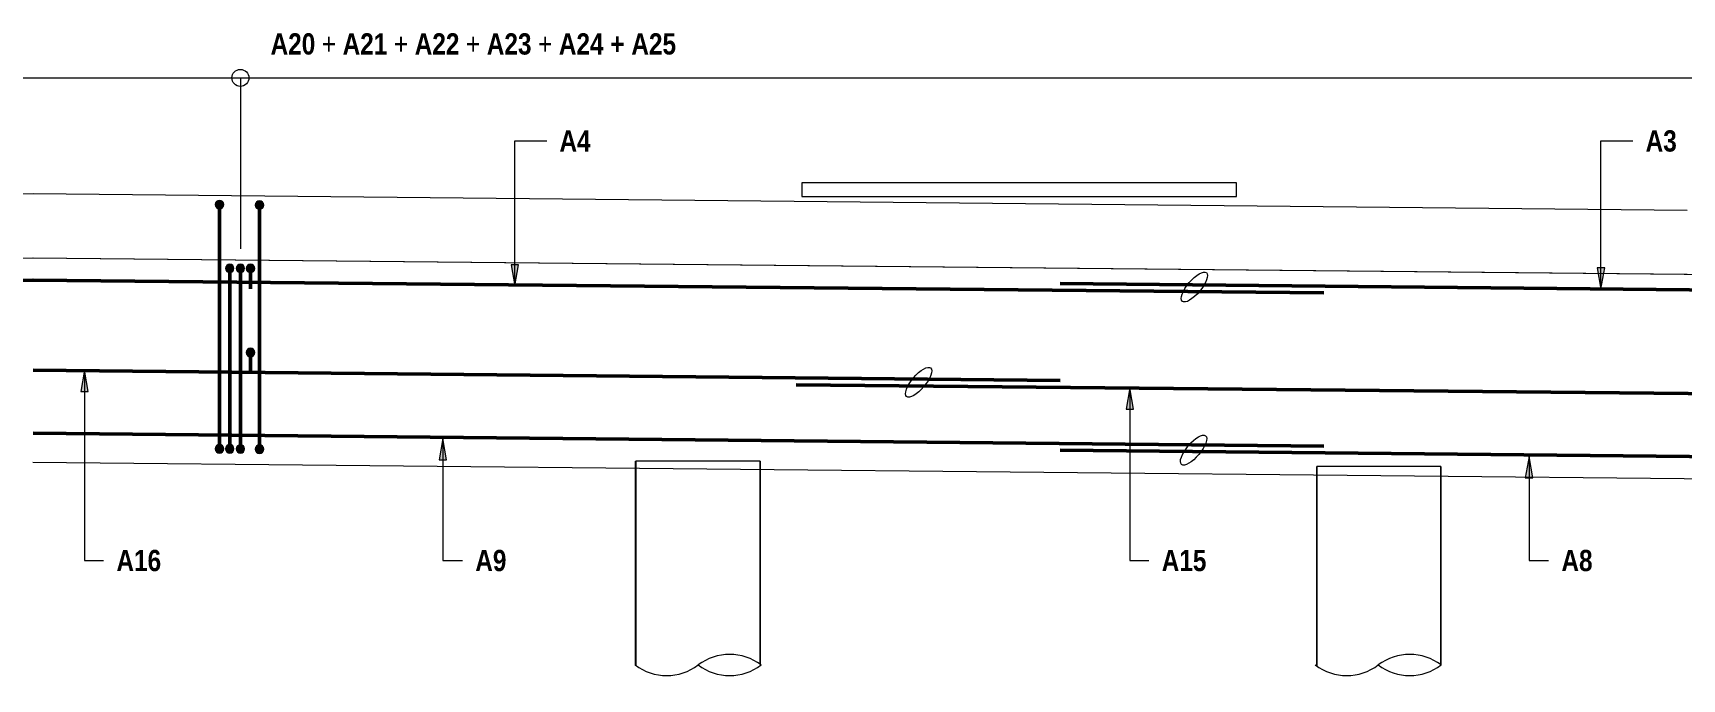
# Model space of a CAD drawing. Header units: metres. Extents: x 1652 to 1749, y -583 to 22.
# Drawn here: x 1708.79 to 1718.48, y 16.6 to 20.39 of the extents above; entities that cross this region are included whole.
import ezdxf

# ---------------------------------------------------------------- set-up
doc = ezdxf.new("R2010")
doc.units = ezdxf.units.M
doc.linetypes.add('JacobsDash', pattern=[0.0045, 0.003, -0.0015])
for name, color, linetype, lineweight in [('BRIDGE-ABUTMENT-CONC', 7, 'Continuous', 50), ('D-BDGE', 7, 'Continuous', 13), ('D-BDGE-FLOOR', 7, 'Continuous', 50), ('D-BDGE-FNDN-LINES-18-HID', 7, 'JacobsDash', 18), ('D-BDGE-FNDN-PILE-CONC', 7, 'Continuous', 50), ('D-BDGE-LINE', 7, 'Continuous', 9), ('D-ENHA-GEN-LINE', 7, 'Continuous', 9), ('D-ENHA-TEXT', 7, 'Continuous', 9)]:
    doc.layers.add(name, color=color, linetype=linetype, lineweight=lineweight)
doc.styles.add('Arial Narrow', font='ARIALN.TTF', dxfattribs={"height": 0.125})
doc.styles.add('Arial Narrow_B', font='ARIALNB.TTF', dxfattribs={"height": 0.125})

# ---------------------------------------------------------------- blocks, each defined once
blk = doc.blocks.new('01_SFO_FRP_Pile_CastInPlace_CS - CAST-IN-PLACE PILE - 0750-V7-DRG-1075 - ABUTMENT A ELEVATION REINFORCEMENT')
at = {"layer": 'D-BDGE-FNDN-LINES-18-HID'}
for p, q in [((1673.4556, 17.795), (1673.4556, 17.845)), ((1673.4556, 17.845), (1673.4562, 17.845)), ((1674.1841, 17.845), (1674.1848, 17.845)), ((1674.1848, 17.845), (1674.1848, 17.7877))]:
    blk.add_line(p, q, dxfattribs=at)
at = {"layer": 'D-BDGE-FNDN-PILE-CONC', "lineweight": 18}
for p, q in [((1674.1841, 17.845), (1673.4562, 17.845)), ((1673.4562, 17.845), (1673.4562, 16.672)), ((1674.1841, 16.6795), (1674.1841, 17.845)), ((1673.4556, 16.6725), (1673.4556, 17.7949)), ((1674.1848, 17.7877), (1674.1848, 16.6791))]:
    blk.add_line(p, q, dxfattribs=at)
blk = doc.blocks.new('01_SFO_FRP_Pile_CastInPlace_CS - CAST-IN-PLACE PILE - 0750-V8-DRG-1075 - ABUTMENT A ELEVATION REINFORCEMENT')
at = {"layer": 'D-BDGE-FNDN-LINES-18-HID'}
for p, q in [((1669.4545, 17.8348), (1669.4545, 17.8757)), ((1669.4545, 17.8757), (1669.4551, 17.8757)), ((1670.1856, 17.8757), (1670.1863, 17.8757)), ((1670.1863, 17.8757), (1670.1863, 17.8275))]:
    blk.add_line(p, q, dxfattribs=at)
at = {"layer": 'D-BDGE-FNDN-PILE-CONC', "lineweight": 18}
for p, q in [((1669.4545, 16.6763), (1669.4545, 17.8347)), ((1670.1856, 17.8757), (1669.4551, 17.8757)), ((1669.4551, 17.8757), (1669.4551, 16.676)), ((1670.1856, 16.6818), (1670.1856, 17.8757)), ((1670.1863, 17.8274), (1670.1863, 16.6814))]:
    blk.add_line(p, q, dxfattribs=at)
blk = doc.blocks.new('CS_DET_Pile-Column_BreakLine - CS_Tubular BreakLine-5900672-DRG-1075 - ABUTMENT A ELEVATION REINFORCEMENT')
at = {"layer": 'D-BDGE-LINE', "lineweight": 18}
for centre, start, end in [((1654.3274, 16.9232), 232.95733, 307.04267), ((1654.6974, 16.4329), 52.95733, 127.04267), ((1654.6974, 16.9232), 232.95733, 307.04267)]:
    blk.add_arc(centre, 0.3071, start, end, dxfattribs=at)
blk = doc.blocks.new('CS_DET_Rebar Combined - Multiple Bar-6460317-DRG-1075 - ABUTMENT A ELEVATION REINFORCEMENT')
at = {"layer": 'D-BDGE-LINE'}
for points in [[(1667.0101, 19.3592), (1667.0165, 19.36), (1667.0226, 19.3625), (1667.0277, 19.3665), (1667.0317, 19.3717), (1667.0342, 19.3777), (1667.0351, 19.3842), (1667.0342, 19.3906), (1667.0317, 19.3967), (1667.0277, 19.4018), (1667.0226, 19.4058), (1667.0165, 19.4083), (1667.0101, 19.4092), (1667.0036, 19.4083), (1666.9976, 19.4058), (1666.9924, 19.4018), (1666.9884, 19.3967), (1666.9859, 19.3906), (1666.9851, 19.3842), (1666.9859, 19.3777), (1666.9884, 19.3717), (1666.9924, 19.3665), (1666.9976, 19.3625), (1667.0036, 19.36)], [(1667.0101, 17.924), (1667.0165, 17.9249), (1667.0226, 17.9274), (1667.0277, 17.9314), (1667.0317, 17.9365), (1667.0342, 17.9426), (1667.0351, 17.949), (1667.0342, 17.9555), (1667.0317, 17.9615), (1667.0277, 17.9667), (1667.0226, 17.9707), (1667.0165, 17.9732), (1667.0101, 17.974), (1667.0036, 17.9732), (1666.9976, 17.9707), (1666.9924, 17.9667), (1666.9884, 17.9615), (1666.9859, 17.9555), (1666.9851, 17.949), (1666.9866, 17.9409), (1666.9884, 17.9365), (1666.9924, 17.9314), (1666.9976, 17.9274), (1667.0036, 17.9249)]]:
    blk.add_hatch(color=256, dxfattribs=at).paths.add_polyline_path(points)
at = {"layer": 'D-BDGE-LINE', "lineweight": 50}
blk.add_line((1667.0101, 17.974), (1667.0101, 19.3592), dxfattribs=at)
at = {"layer": 'D-BDGE-LINE'}
for centre, start, end in [((1667.0101, 19.3842), 90, 270), ((1667.0101, 19.3842), 270, 90), ((1667.0101, 17.949), 90, 270), ((1667.0101, 17.949), 270, 90)]:
    blk.add_arc(centre, 0.025, start, end, dxfattribs=at)
blk = doc.blocks.new('CS_DET_Rebar Combined - Multiple Bar-6460351-DRG-1075 - ABUTMENT A ELEVATION REINFORCEMENT')
at = {"layer": 'D-BDGE-LINE'}
for points in [[(1667.0701, 18.9846), (1667.0765, 18.9854), (1667.0826, 18.9879), (1667.0877, 18.9919), (1667.0917, 18.9971), (1667.0942, 19.0031), (1667.0951, 19.0096), (1667.0942, 19.016), (1667.0917, 19.0221), (1667.0877, 19.0273), (1667.0826, 19.0312), (1667.0765, 19.0337), (1667.0701, 19.0346), (1667.0636, 19.0337), (1667.0576, 19.0312), (1667.0524, 19.0273), (1667.0484, 19.0221), (1667.0459, 19.016), (1667.0451, 19.0096), (1667.0459, 19.0031), (1667.0484, 18.9971), (1667.0524, 18.9919), (1667.0576, 18.9879), (1667.0636, 18.9854)], [(1667.0701, 17.9234), (1667.0765, 17.9243), (1667.0826, 17.9268), (1667.0877, 17.9308), (1667.0917, 17.9359), (1667.0942, 17.942), (1667.0951, 17.9484), (1667.0942, 17.9549), (1667.0917, 17.9609), (1667.0877, 17.9661), (1667.0826, 17.9701), (1667.0765, 17.9726), (1667.0701, 17.9734), (1667.0636, 17.9726), (1667.0576, 17.9701), (1667.0524, 17.9661), (1667.0484, 17.9609), (1667.0459, 17.9549), (1667.0451, 17.9484), (1667.0464, 17.9409), (1667.0484, 17.9359), (1667.0524, 17.9308), (1667.0576, 17.9268), (1667.0636, 17.9243)]]:
    blk.add_hatch(color=256, dxfattribs=at).paths.add_polyline_path(points)
at = {"layer": 'D-BDGE-LINE', "lineweight": 50}
blk.add_line((1667.0701, 17.9734), (1667.0701, 18.9846), dxfattribs=at)
at = {"layer": 'D-BDGE-LINE'}
for centre, start, end in [((1667.0701, 19.0096), 90, 270), ((1667.0701, 19.0096), 270, 90), ((1667.0701, 17.9484), 90, 270), ((1667.0701, 17.9484), 270, 90)]:
    blk.add_arc(centre, 0.025, start, end, dxfattribs=at)
blk = doc.blocks.new('CS_DET_Rebar Combined - Multiple Bar-6460380-DRG-1075 - ABUTMENT A ELEVATION REINFORCEMENT')
at = {"layer": 'D-BDGE-LINE'}
for points in [[(1667.1326, 18.9846), (1667.139, 18.9854), (1667.1451, 18.9879), (1667.1502, 18.9919), (1667.1542, 18.9971), (1667.1567, 19.0031), (1667.1576, 19.0096), (1667.1567, 19.016), (1667.1542, 19.0221), (1667.1502, 19.0273), (1667.1451, 19.0312), (1667.139, 19.0337), (1667.1326, 19.0346), (1667.1261, 19.0337), (1667.1201, 19.0312), (1667.1149, 19.0273), (1667.1109, 19.0221), (1667.1084, 19.016), (1667.1076, 19.0096), (1667.1084, 19.0031), (1667.1109, 18.9971), (1667.1149, 18.9919), (1667.1201, 18.9879), (1667.1261, 18.9854)], [(1667.1326, 17.9228), (1667.139, 17.9237), (1667.1451, 17.9262), (1667.1502, 17.9301), (1667.1542, 17.9353), (1667.1567, 17.9414), (1667.1576, 17.9478), (1667.1567, 17.9543), (1667.1542, 17.9603), (1667.1502, 17.9655), (1667.1451, 17.9695), (1667.139, 17.972), (1667.1326, 17.9728), (1667.1261, 17.972), (1667.1201, 17.9695), (1667.1149, 17.9655), (1667.1109, 17.9603), (1667.1084, 17.9543), (1667.1076, 17.9478), (1667.1086, 17.9409), (1667.1109, 17.9353), (1667.1149, 17.9301), (1667.1201, 17.9262), (1667.1261, 17.9237)]]:
    blk.add_hatch(color=256, dxfattribs=at).paths.add_polyline_path(points)
at = {"layer": 'D-BDGE-LINE', "lineweight": 50}
blk.add_line((1667.1326, 17.9728), (1667.1326, 18.9846), dxfattribs=at)
at = {"layer": 'D-BDGE-LINE'}
for centre, start, end in [((1667.1326, 19.0096), 90, 270), ((1667.1326, 19.0096), 270, 90), ((1667.1326, 17.9478), 90, 270), ((1667.1326, 17.9478), 270, 90)]:
    blk.add_arc(centre, 0.025, start, end, dxfattribs=at)
blk = doc.blocks.new('CS_DET_Rebar Combined - Multiple Bar-6460410-DRG-1075 - ABUTMENT A ELEVATION REINFORCEMENT')
at = {"layer": 'D-BDGE-LINE'}
for points in [[(1667.2451, 19.3568), (1667.2515, 19.3577), (1667.2576, 19.3602), (1667.2627, 19.3641), (1667.2667, 19.3693), (1667.2692, 19.3754), (1667.2701, 19.3818), (1667.2692, 19.3883), (1667.2667, 19.3943), (1667.2627, 19.3995), (1667.2576, 19.4035), (1667.2515, 19.406), (1667.2451, 19.4068), (1667.2386, 19.406), (1667.2326, 19.4035), (1667.2274, 19.3995), (1667.2234, 19.3943), (1667.2209, 19.3883), (1667.2201, 19.3818), (1667.2209, 19.3754), (1667.2234, 19.3693), (1667.2274, 19.3641), (1667.2326, 19.3602), (1667.2386, 19.3577)], [(1667.2451, 17.9217), (1667.2515, 17.9226), (1667.2576, 17.9251), (1667.2627, 17.929), (1667.2667, 17.9342), (1667.2693, 17.9409), (1667.2701, 17.9467), (1667.2692, 17.9532), (1667.2657, 17.9606), (1667.2627, 17.9644), (1667.2576, 17.9684), (1667.2515, 17.9709), (1667.2451, 17.9717), (1667.2386, 17.9709), (1667.2326, 17.9684), (1667.2274, 17.9644), (1667.2234, 17.9592), (1667.2209, 17.9532), (1667.2201, 17.9467), (1667.2209, 17.9402), (1667.2234, 17.9342), (1667.2274, 17.929), (1667.2326, 17.9251), (1667.2386, 17.9226)]]:
    blk.add_hatch(color=256, dxfattribs=at).paths.add_polyline_path(points)
at = {"layer": 'D-BDGE-LINE', "lineweight": 50}
blk.add_line((1667.2451, 17.9717), (1667.2451, 19.3568), dxfattribs=at)
at = {"layer": 'D-BDGE-LINE'}
for centre, start, end in [((1667.2451, 19.3818), 90, 270), ((1667.2451, 19.3818), 270, 90), ((1667.2451, 17.9467), 90, 270), ((1667.2451, 17.9467), 270, 90)]:
    blk.add_arc(centre, 0.025, start, end, dxfattribs=at)
blk = doc.blocks.new('CS_DET_Rebar Combined - Multiple Bar-6094156-DRG-1075 - ABUTMENT A ELEVATION REINFORCEMENT')
at = {"layer": 'D-BDGE-LINE'}
blk.add_hatch(color=256, dxfattribs=at).paths.add_polyline_path([(1654.4029, 18.8761), (1654.4094, 18.877), (1654.4154, 18.8795), (1654.4206, 18.8835), (1654.4246, 18.8886), (1654.4271, 18.8947), (1654.4279, 18.9011), (1654.4271, 18.9076), (1654.4246, 18.9136), (1654.4206, 18.9188), (1654.4154, 18.9228), (1654.4094, 18.9253), (1654.4029, 18.9261), (1654.3964, 18.9253), (1654.3904, 18.9228), (1654.3852, 18.9188), (1654.3813, 18.9136), (1654.3788, 18.9076), (1654.3779, 18.9011), (1654.3788, 18.8947), (1654.3813, 18.8886), (1654.3852, 18.8835), (1654.3904, 18.8795), (1654.3964, 18.877)])
at = {"layer": 'D-BDGE-LINE', "lineweight": 50}
blk.add_line((1654.4029, 18.7811), (1654.4029, 18.8761), dxfattribs=at)
at = {"layer": 'D-BDGE-LINE'}
for start, end in [(90, 270), (270, 90)]:
    blk.add_arc((1654.4029, 18.9011), 0.025, start, end, dxfattribs=at)
blk = doc.blocks.new('T2DExtentArrowReinf_v1 - Extent-6945294-DRG-1075 - ABUTMENT A ELEVATION REINFORCEMENT')
at = {"layer": 'D-BDGE-LINE'}
for p, q in [((1658.0475, 20.1294), (1686.459, 20.1294)), ((1667.1326, 20.1294), (1667.1326, 19.1252))]:
    blk.add_line(p, q, dxfattribs=at)

msp = doc.modelspace()

# ---------------------------------------------------------------- hatches: boundary and pattern name
at = {"layer": 'D-ENHA-TEXT'}
for points in [[(1711.6243, 18.9059), (1711.6463, 19.0309), (1711.6022, 19.0309)], [(1718.0043, 18.8881), (1718.0263, 19.0131), (1717.9822, 19.0131)], [(1709.0964, 18.4107), (1709.0743, 18.2857), (1709.1184, 18.2857)], [(1715.2364, 18.3074), (1715.2143, 18.1824), (1715.2584, 18.1824)], [(1711.2017, 18.0093), (1711.1797, 17.8843), (1711.2237, 17.8843)], [(1717.5817, 17.904), (1717.5597, 17.779), (1717.6037, 17.779)]]:
    msp.add_hatch(color=256, dxfattribs=at).paths.add_polyline_path(points)

# ---------------------------------------------------------------- linework, layer by layer
at = {"layer": 'BRIDGE-ABUTMENT-CONC', "lineweight": 9}
for p, q in [((1719.2566, 18.9659), (1708.7937, 19.07)), ((1708.7938, 17.8699), (1719.2566, 17.7658))]:
    msp.add_line(p, q, dxfattribs=at)
at = {"layer": 'D-BDGE', "color": 7, "lineweight": 9, "true_color": 0xffffff}
for p, q in [((1715.8637, 19.5122), (1713.3098, 19.5122)), ((1713.3098, 19.5122), (1713.3098, 19.4311)), ((1715.8637, 19.4311), (1715.8637, 19.5122)), ((1713.3098, 19.4311), (1715.8637, 19.4311))]:
    msp.add_line(p, q, dxfattribs=at)
at = {"layer": 'D-BDGE', "lineweight": 50}
for p, q in [((1705.4047, 18.9062), (1708.7968, 18.94)), ((1708.7932, 18.94), (1716.3766, 18.8648)), ((1714.8266, 18.9202), (1719.2566, 18.8763)), ((1714.8266, 18.3504), (1708.7946, 18.4104)), ((1719.1716, 18.2671), (1713.2766, 18.3258)), ((1716.3766, 17.9645), (1708.7946, 18.0399)), ((1719.2566, 17.8959), (1714.8266, 17.9399))]:
    msp.add_line(p, q, dxfattribs=at)
at = {"layer": 'D-BDGE', "lineweight": 9}
for centre in [(1715.616, 18.8999), (1713.9961, 18.3399), (1715.611, 17.9412)]:
    msp.add_ellipse(centre, major_axis=(0.0707, 0.0843), ratio=0.363636, dxfattribs=at)
at = {"layer": 'D-BDGE-FLOOR', "color": 252, "lineweight": 9, "true_color": 0x888888}
for p, q in [((1708.7949, 19.4469), (1707.9436, 19.4384)), ((1718.5112, 19.3503), (1708.7949, 19.4469)), ((1707.9472, 19.0634), (1708.7949, 19.0719)), ((1708.7949, 19.0719), (1718.5112, 18.9753))]:
    msp.add_line(p, q, dxfattribs=at)
at = {"layer": 'D-ENHA-GEN-LINE'}
msp.add_circle((1710.0119, 20.1294), 0.05, dxfattribs=at)
at = {"layer": 'D-ENHA-TEXT'}
for p, q in [((1711.6243, 19.7587), (1711.8114, 19.7587)), ((1711.6243, 18.9059), (1711.6243, 19.7587)), ((1718.0043, 19.7587), (1718.1914, 19.7587)), ((1718.0043, 18.8881), (1718.0043, 19.7587)), ((1711.6463, 19.0309), (1711.6022, 19.0309)), ((1711.6022, 19.0309), (1711.6243, 18.9059)), ((1711.6243, 18.9059), (1711.6463, 19.0309)), ((1718.0263, 19.0131), (1717.9822, 19.0131)), ((1717.9822, 19.0131), (1718.0043, 18.8881)), ((1718.0043, 18.8881), (1718.0263, 19.0131)), ((1709.0964, 18.4107), (1709.0743, 18.2857)), ((1709.1184, 18.2857), (1709.0964, 18.4107)), ((1709.0964, 18.4107), (1709.0964, 17.2922)), ((1709.0743, 18.2857), (1709.1184, 18.2857)), ((1715.2364, 18.3074), (1715.2143, 18.1824)), ((1715.2584, 18.1824), (1715.2364, 18.3074)), ((1715.2364, 18.3074), (1715.2364, 17.2922)), ((1715.2143, 18.1824), (1715.2584, 18.1824)), ((1711.2017, 18.0093), (1711.1797, 17.8843)), ((1711.2237, 17.8843), (1711.2017, 18.0093)), ((1711.2017, 18.0093), (1711.2017, 17.2922)), ((1711.1797, 17.8843), (1711.2237, 17.8843)), ((1717.5817, 17.904), (1717.5597, 17.779)), ((1717.6037, 17.779), (1717.5817, 17.904)), ((1717.5817, 17.904), (1717.5817, 17.2922)), ((1717.5597, 17.779), (1717.6037, 17.779)), ((1709.0964, 17.2922), (1709.209, 17.2922)), ((1711.2017, 17.2922), (1711.3169, 17.2922)), ((1715.2364, 17.2922), (1715.349, 17.2922)), ((1717.5817, 17.2922), (1717.6969, 17.2922))]:
    msp.add_line(p, q, dxfattribs=at)

# ---------------------------------------------------------------- block references
at = {"layer": 'D-BDGE-FNDN-LINES-18-HID'}
for name in ['01_SFO_FRP_Pile_CastInPlace_CS - CAST-IN-PLACE PILE - 0750-V8-DRG-1075 - ABUTMENT A ELEVATION REINFORCEMENT', '01_SFO_FRP_Pile_CastInPlace_CS - CAST-IN-PLACE PILE - 0750-V7-DRG-1075 - ABUTMENT A ELEVATION REINFORCEMENT']:
    msp.add_blockref(name, (42.8793, 0), dxfattribs=at)
at = {"layer": 'D-BDGE-LINE'}
for name, p in [('T2DExtentArrowReinf_v1 - Extent-6945294-DRG-1075 - ABUTMENT A ELEVATION REINFORCEMENT', (42.8793, 0)), ('CS_DET_Rebar Combined - Multiple Bar-6460317-DRG-1075 - ABUTMENT A ELEVATION REINFORCEMENT', (42.8793, 0)), ('CS_DET_Rebar Combined - Multiple Bar-6460410-DRG-1075 - ABUTMENT A ELEVATION REINFORCEMENT', (42.8793, 0)), ('CS_DET_Rebar Combined - Multiple Bar-6460351-DRG-1075 - ABUTMENT A ELEVATION REINFORCEMENT', (42.8793, 0)), ('CS_DET_Rebar Combined - Multiple Bar-6460380-DRG-1075 - ABUTMENT A ELEVATION REINFORCEMENT', (42.8793, 0)), ('CS_DET_Rebar Combined - Multiple Bar-6094156-DRG-1075 - ABUTMENT A ELEVATION REINFORCEMENT', (55.669, 0.1084)), ('CS_DET_Rebar Combined - Multiple Bar-6094156-DRG-1075 - ABUTMENT A ELEVATION REINFORCEMENT', (55.669, -0.3866)), ('CS_DET_Pile-Column_BreakLine - CS_Tubular BreakLine-5900672-DRG-1075 - ABUTMENT A ELEVATION REINFORCEMENT', (58.1887, 0)), ('CS_DET_Pile-Column_BreakLine - CS_Tubular BreakLine-5900672-DRG-1075 - ABUTMENT A ELEVATION REINFORCEMENT', (62.1835, 0))]:
    msp.add_blockref(name, p, dxfattribs=at)

# ---------------------------------------------------------------- texts
at = {"layer": 'D-ENHA-TEXT', "insert": (1710.1895, 20.3914), "char_height": 0.125, "attachment_point": 1, "style": 'Arial Narrow_B', "bg_fill": 3, "box_fill_scale": 1, "bg_fill_color": 256, "bg_fill_true_color": 13158600, "bg_fill_transparency": 0}
msp.add_mtext('A20 ', dxfattribs=at)
at = {"layer": 'D-ENHA-TEXT', "char_height": 0.125, "attachment_point": 1, "style": 'Arial Narrow_B', "bg_fill": 3, "box_fill_scale": 1, "bg_fill_color": 256, "bg_fill_transparency": 0}
for s, insert in [('A16', (1709.284, 17.3547)), ('A9', (1711.3919, 17.3547)), ('A15', (1715.424, 17.3547)), ('A8', (1717.7719, 17.3547))]:
    msp.add_mtext(s, dxfattribs=dict(at, insert=insert))

# ---------------------------------------------------------------- next in the draw order: texts
at = {"layer": 'D-ENHA-TEXT', "insert": (1710.4905, 20.3914), "char_height": 0.125, "attachment_point": 1, "style": 'Arial Narrow', "bg_fill": 3, "box_fill_scale": 1, "bg_fill_color": 256, "bg_fill_true_color": 13158600, "bg_fill_transparency": 0}
msp.add_mtext('+ ', dxfattribs=at)
at = {"layer": 'D-ENHA-TEXT', "char_height": 0.125, "attachment_point": 1, "style": 'Arial Narrow_B', "bg_fill": 3, "box_fill_scale": 1, "bg_fill_color": 256, "bg_fill_transparency": 0}
for s, insert in [('A4', (1711.8864, 19.8212)), ('A3', (1718.2664, 19.8212))]:
    msp.add_mtext(s, dxfattribs=dict(at, insert=insert))

# ---------------------------------------------------------------- next in the draw order: texts
at = {"layer": 'D-ENHA-TEXT', "insert": (1710.6128, 20.3914), "char_height": 0.125, "attachment_point": 1, "style": 'Arial Narrow_B', "bg_fill": 3, "box_fill_scale": 1, "bg_fill_color": 256, "bg_fill_true_color": 13158600, "bg_fill_transparency": 0}
msp.add_mtext('A21 ', dxfattribs=at)

# ---------------------------------------------------------------- next in the draw order: texts
at = {"layer": 'D-ENHA-TEXT', "insert": (1710.9138, 20.3914), "char_height": 0.125, "attachment_point": 1, "style": 'Arial Narrow', "bg_fill": 3, "box_fill_scale": 1, "bg_fill_color": 256, "bg_fill_true_color": 13158600, "bg_fill_transparency": 0}
msp.add_mtext('+ ', dxfattribs=at)

# ---------------------------------------------------------------- next in the draw order: texts
at = {"layer": 'D-ENHA-TEXT', "insert": (1711.0362, 20.3914), "char_height": 0.125, "attachment_point": 1, "style": 'Arial Narrow_B', "bg_fill": 3, "box_fill_scale": 1, "bg_fill_color": 256, "bg_fill_true_color": 13158600, "bg_fill_transparency": 0}
msp.add_mtext('A22 ', dxfattribs=at)

# ---------------------------------------------------------------- next in the draw order: texts
at = {"layer": 'D-ENHA-TEXT', "insert": (1711.3371, 20.3914), "char_height": 0.125, "attachment_point": 1, "style": 'Arial Narrow', "bg_fill": 3, "box_fill_scale": 1, "bg_fill_color": 256, "bg_fill_true_color": 13158600, "bg_fill_transparency": 0}
msp.add_mtext('+ ', dxfattribs=at)

# ---------------------------------------------------------------- next in the draw order: texts
at = {"layer": 'D-ENHA-TEXT', "insert": (1711.4595, 20.3914), "char_height": 0.125, "attachment_point": 1, "style": 'Arial Narrow_B', "bg_fill": 3, "box_fill_scale": 1, "bg_fill_color": 256, "bg_fill_true_color": 13158600, "bg_fill_transparency": 0}
msp.add_mtext('A23 ', dxfattribs=at)

# ---------------------------------------------------------------- next in the draw order: texts
at = {"layer": 'D-ENHA-TEXT', "insert": (1711.7605, 20.3914), "char_height": 0.125, "attachment_point": 1, "style": 'Arial Narrow', "bg_fill": 3, "box_fill_scale": 1, "bg_fill_color": 256, "bg_fill_true_color": 13158600, "bg_fill_transparency": 0}
msp.add_mtext('+ ', dxfattribs=at)

# ---------------------------------------------------------------- next in the draw order: texts
at = {"layer": 'D-ENHA-TEXT', "insert": (1711.8828, 20.3914), "char_height": 0.125, "attachment_point": 1, "style": 'Arial Narrow_B', "bg_fill": 3, "box_fill_scale": 1, "bg_fill_color": 256, "bg_fill_true_color": 13158600, "bg_fill_transparency": 0}
msp.add_mtext('A24 + A25', dxfattribs=at)

doc.saveas('drawing.dxf')
